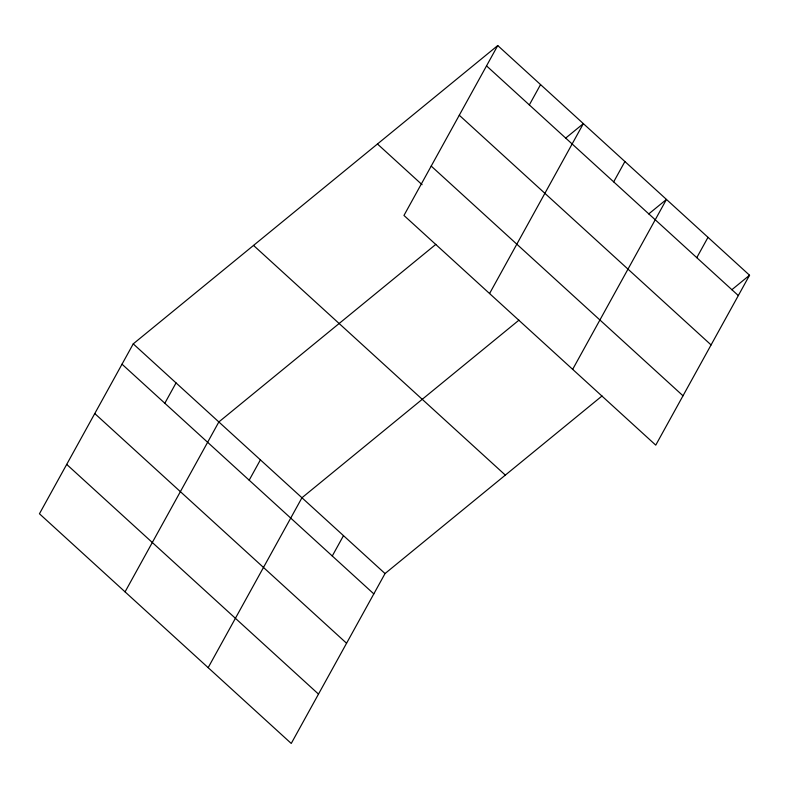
<?xml version="1.0" encoding="UTF-8"?>
<svg xmlns="http://www.w3.org/2000/svg" width="789" height="789" viewBox="0 0 789 789"><rect width="100%" height="100%" fill="white"/><g stroke="black" fill="none" stroke-linecap="round" stroke-linejoin="round"><path stroke-width="1.18" d="M497.751 45.545L403.958 215.446L655.758 445.134L749.55 275.233L497.751 45.545L133.242 343.866L39.45 513.767L291.249 743.455L385.042 573.554L602.037 395.97M164.822 403.238L176.046 382.912M125.066 591.858L218.849 421.957L435.844 244.363M249.176 480.185L260.4 459.859M208.158 667.662L301.95 497.76L518.945 320.166M529.33 104.917L540.554 84.591M332.268 555.989L343.491 535.652M489.574 293.538L583.357 123.636L565.644 138.134M613.684 181.864L624.908 161.538M572.666 369.341L666.458 199.439L648.736 213.937M696.776 257.668L707.999 237.341M731.837 289.741L749.55 275.233M486.527 65.872L738.326 295.569M459.277 115.233L711.076 344.921M431.208 166.084L683.008 395.782M377.458 143.993L422.085 184.695M253.525 245.418L505.335 475.106M133.242 343.866L385.042 573.554M122.019 364.193L373.818 593.89M94.769 413.554L346.568 643.242M66.7 464.405L318.5 694.103"/></g></svg>
